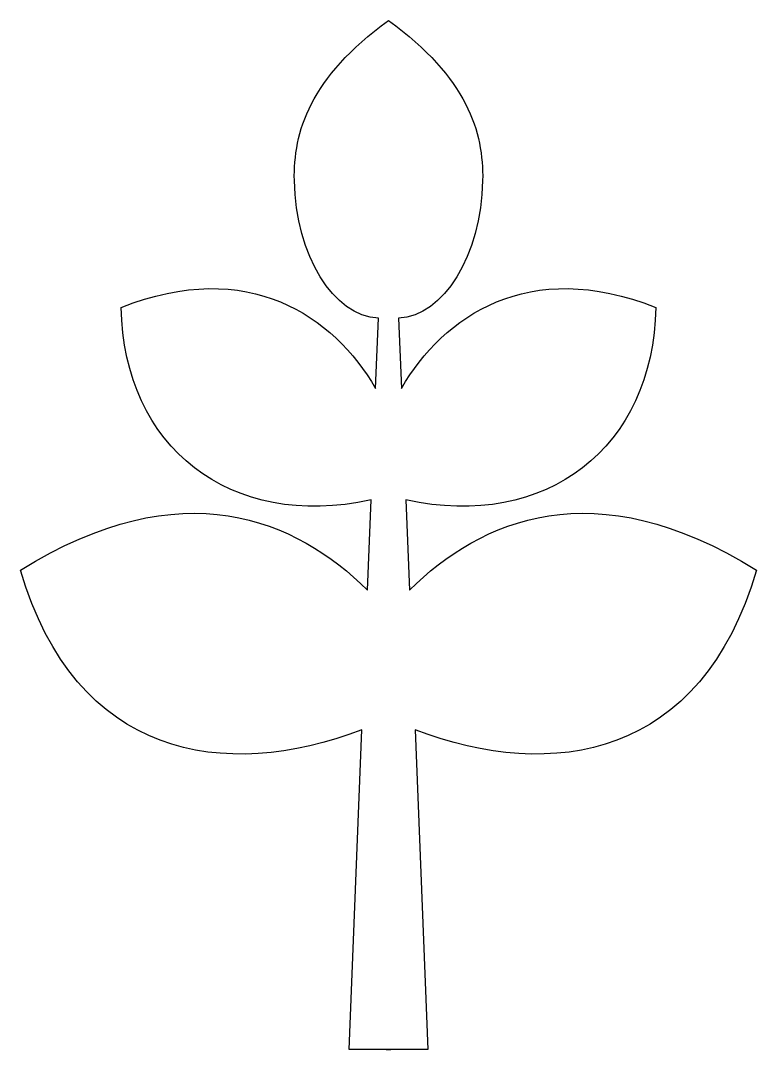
# Model space of a CAD drawing. Header units: centimetres. Extents: x -6.9 to 6.9, y -9.6 to 9.6.
import ezdxf

# ---------------------------------------------------------------- set-up
doc = ezdxf.new("R2010")
doc.units = ezdxf.units.CM
doc.header["$MEASUREMENT"] = 0
doc.layers.add('Camada 1', color=7, linetype='Continuous')

msp = doc.modelspace()

# ---------------------------------------------------------------- linework, layer by layer
at = {"layer": 'Camada 1'}
msp.add_open_spline([(-0.04153, -9.64013), (-0.04153, -9.64013), (0.73876, -9.64013), (0.73876, -9.64013), (0.73876, -9.64013), (0.73876, -9.64013), (0.49926, -3.65084), (0.49926, -3.65084), (0.49926, -3.65084), (3.07673, -4.63586), (5.86567, -4.1849), (6.89125, -0.65618), (6.89125, -0.65618), (3.85606, 1.23078), (1.7228, 0.28635), (0.39499, -1.03281), (0.39499, -1.03281), (0.39499, -1.03281), (0.32739, 0.65621), (0.32739, 0.65621), (0.32739, 0.65621), (2.95311, 0.08161), (4.96371, 1.64025), (5.0043, 4.26603), (5.0043, 4.26603), (2.6248, 5.20951), (1.0256, 4.10186), (0.24339, 2.74796), (0.24339, 2.74796), (0.24339, 2.74796), (0.19026, 4.06035), (0.19026, 4.06035), (0.19026, 4.06035), (1.0256, 4.10186), (1.73537, 5.23174), (1.76339, 6.64456), (1.76339, 6.64456), (1.78077, 7.54652), (1.47658, 8.57306), (0.00002, 9.64017), (0.00002, 9.64017), (-1.47654, 8.57305), (-1.78073, 7.54652), (-1.76335, 6.64456), (-1.76335, 6.64456), (-1.73536, 5.23174), (-1.02556, 4.10186), (-0.19022, 4.06035), (-0.19022, 4.06035), (-0.19022, 4.06035), (-0.24332, 2.74796), (-0.24332, 2.74796), (-0.24332, 2.74796), (-1.02553, 4.10186), (-2.62473, 5.20954), (-5.00423, 4.26603), (-5.00423, 4.26603), (-4.96367, 1.64028), (-2.95307, 0.08164), (-0.32732, 0.65621), (-0.32732, 0.65621), (-0.32732, 0.65621), (-0.39492, -1.03281), (-0.39492, -1.03281), (-0.39492, -1.03281), (-1.72282, 0.28635), (-3.85605, 1.2308), (-6.89125, -0.65618), (-6.89125, -0.65618), (-5.86567, -4.18487), (-3.07672, -4.63586), (-0.49928, -3.65081), (-0.49928, -3.65081), (-0.49928, -3.65081), (-0.73878, -9.6401), (-0.73878, -9.6401), (-0.73878, -9.6401), (-0.73878, -9.6401), (0.0415, -9.64011), (0.0415, -9.64011), (0.0415, -9.64011), (0.0415, -9.64011), (-0.04153, -9.64011), (-0.04153, -9.64011), (-0.04153, -9.64011), (-0.04153, -9.64011), (-0.04153, -9.64013), (-0.04153, -9.64013)], degree=3, knots=[0, 0, 0, 0, 0.04347826, 0.04347826, 0.04347826, 0.04347826, 0.08695652, 0.08695652, 0.08695652, 0.08695652, 0.13043478, 0.13043478, 0.13043478, 0.13043478, 0.17391304, 0.17391304, 0.17391304, 0.17391304, 0.2173913, 0.2173913, 0.2173913, 0.2173913, 0.26086957, 0.26086957, 0.26086957, 0.26086957, 0.30434783, 0.30434783, 0.30434783, 0.30434783, 0.34782609, 0.34782609, 0.34782609, 0.34782609, 0.39130435, 0.39130435, 0.39130435, 0.39130435, 0.43478261, 0.43478261, 0.43478261, 0.43478261, 0.47826087, 0.47826087, 0.47826087, 0.47826087, 0.52173913, 0.52173913, 0.52173913, 0.52173913, 0.56521739, 0.56521739, 0.56521739, 0.56521739, 0.60869565, 0.60869565, 0.60869565, 0.60869565, 0.65217391, 0.65217391, 0.65217391, 0.65217391, 0.69565217, 0.69565217, 0.69565217, 0.69565217, 0.73913043, 0.73913043, 0.73913043, 0.73913043, 0.7826087, 0.7826087, 0.7826087, 0.7826087, 0.82608696, 0.82608696, 0.82608696, 0.82608696, 0.86956522, 0.86956522, 0.86956522, 0.86956522, 0.91304348, 0.91304348, 0.91304348, 0.91304348, 1, 1, 1, 1], dxfattribs=at)

doc.saveas('drawing.dxf')
